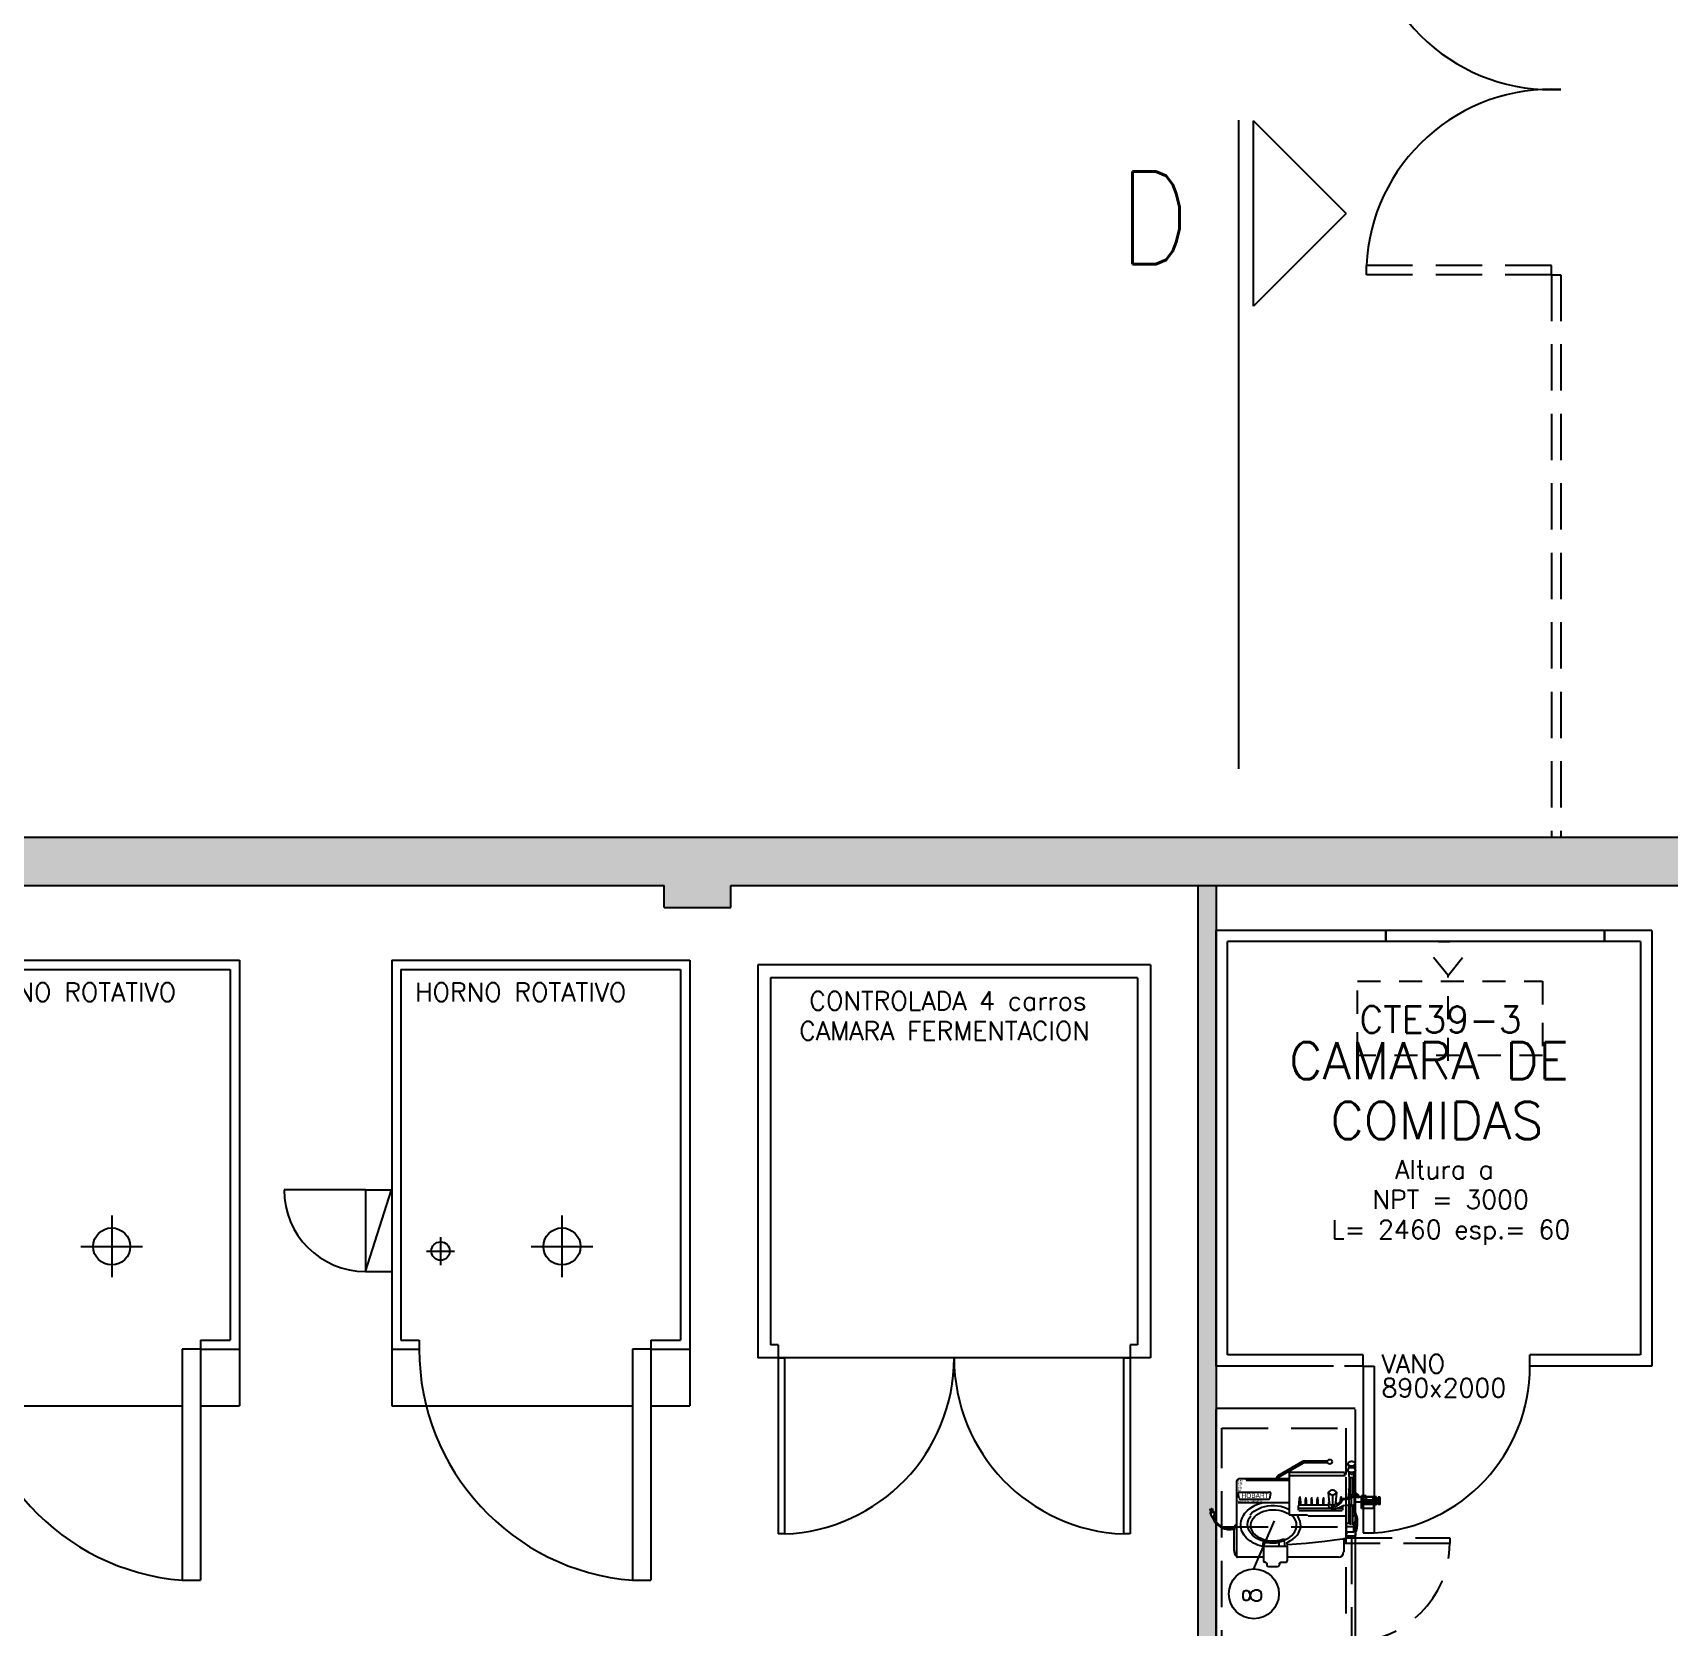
# Model space of a CAD drawing. Header units: metres. Extents: x 95 to 486, y 2972 to 3465.
# Drawn here: x 221.99 to 230.82, y 3228.17 to 3236.77 of the extents above; entities that cross this region are included whole.
import ezdxf
from ezdxf.enums import TextEntityAlignment as Align

# ---------------------------------------------------------------- set-up
doc = ezdxf.new("R2010")
doc.units = ezdxf.units.M
doc.linetypes.add('HIDDEN', pattern=[0.375, 0.25, -0.125])
doc.linetypes.add('HIDDEN2', pattern=[0.1875, 0.125, -0.0625])
for name, color, linetype in [('0_CAMARAS', 4, 'Continuous'), ('0_HOJA-CARATULA', 7, 'Continuous'), ('0_MUROS', 7, 'Continuous'), ('0_PUERTAS-VENTANAS', 3, 'Continuous'), ('C_COTAS', 5, 'Continuous'), ('E_EQUIPAMIENTO', 1, 'Continuous'), ('E_INOXIGAS', 1, 'Continuous'), ('E_PANADERIA', 1, 'Continuous'), ('T_ITEMS', 142, 'Continuous'), ('T_TEXTOS', 3, 'Continuous'), ('T_TEXTOS-EQUIPAMIENTO', 5, 'Continuous')]:
    doc.layers.add(name, color=color, linetype=linetype)
doc.styles.add('ROMANS', font='romans.shx', dxfattribs={"width": 0.8, "height": 0.15})

msp = doc.modelspace()

# ---------------------------------------------------------------- hatches: boundary and pattern name
at = {"layer": '0_MUROS'}
h = msp.add_hatch(color=256, dxfattribs=at)
h.paths.add_polyline_path([(216.9461, 3232.0536), (211.6461, 3232.0536), (211.6461, 3231.6336), (211.9261, 3231.6336), (211.9261, 3231.7536), (212.5261, 3231.7536), (214.304, 3231.7536), (216.6461, 3231.7536), (216.6461, 3230.2336), (216.9461, 3230.2336)])
h.paths.add_polyline_path([(216.9461, 3232.4336), (216.7461, 3232.4336), (215.2421, 3232.4336), (215.2421, 3232.0536), (216.9461, 3232.0536)])
h.paths.add_polyline_path([(236.7361, 3232.4336), (218.1461, 3232.4336), (218.1461, 3232.0536), (221.2961, 3232.0536), (221.2961, 3232.1736), (225.3961, 3232.1736), (225.3961, 3232.0536), (225.7561, 3232.0536), (225.7561, 3232.1736), (230.9161, 3232.1736), (230.9161, 3232.0536), (231.2361, 3232.0536), (231.2361, 3232.1736), (236.4461, 3232.1736), (236.4461, 3226.8336), (236.7661, 3226.8336), (236.7661, 3227.1936), (236.8161, 3227.1936), (236.8161, 3227.3736), (236.6861, 3227.3736), (236.6861, 3231.8536), (236.8361, 3231.8536), (236.8361, 3232.2536), (236.7361, 3232.2536)])
h.paths.add_polyline_path([(231.0961, 3227.0186), (230.9161, 3227.0186), (230.9161, 3222.3586), (231.0961, 3222.3586)])
h.paths.add_polyline_path([(236.4461, 3232.1736), (236.2761, 3232.1736), (236.2761, 3231.8336), (236.4461, 3231.8336)], flags=16)
h = msp.add_hatch(color=256, dxfattribs=at)
h.paths.add_polyline_path([(228.3761, 3232.1736), (228.2761, 3232.1736), (228.2761, 3232.029), (228.3761, 3232.029)])
h.paths.add_polyline_path([(228.3761, 3222.5336), (228.2761, 3222.5336), (228.2761, 3222.0386), (228.3761, 3222.0386)])
h.paths.add_polyline_path([(230.0761, 3223.0586), (228.3761, 3223.0586), (228.3761, 3222.9586), (230.0761, 3222.9586)])
h.paths.add_polyline_path([(228.3761, 3228.7289, -0.091797), (228.3575, 3228.759), (228.3558, 3228.7586), (228.354, 3228.7679, -0.195104), (228.3432, 3228.7874), (228.3494, 3228.7887), (228.3454, 3228.809), (228.3566, 3228.8109), (228.3606, 3228.791), (228.3655, 3228.792, -0.195651), (228.3633, 3228.7698), (228.3663, 3228.7544, 0.050935), (228.3761, 3228.7387), (228.3761, 3229.3447), (228.3761, 3232.029), (228.2761, 3232.029), (228.2761, 3222.5336), (228.3761, 3222.5336)])

# ---------------------------------------------------------------- linework, layer by layer
at = {"layer": '0_CAMARAS'}
for p, q in [((230.7261, 3231.93), (228.3761, 3231.93)), ((228.3761, 3229.58), (228.3761, 3231.93)), ((229.2911, 3231.93), (229.2911, 3231.87)), ((229.2911, 3231.87), (229.2911, 3231.93)), ((230.4711, 3231.93), (230.4711, 3231.87)), ((230.4711, 3231.87), (230.4711, 3231.93)), ((230.7261, 3231.93), (230.7261, 3229.58)), ((230.6661, 3231.87), (228.4361, 3231.87)), ((228.4361, 3229.64), (228.4361, 3231.87)), ((229.5761, 3231.87), (229.6361, 3231.87)), ((230.6661, 3231.87), (230.6661, 3229.64)), ((229.1686, 3229.64), (228.4361, 3229.64)), ((229.1686, 3229.58), (229.1686, 3229.64)), ((230.0686, 3229.578), (230.0686, 3229.64)), ((230.6661, 3229.64), (230.0686, 3229.64)), ((229.0086, 3229.58), (228.3761, 3229.58)), ((229.1686, 3229.58), (229.0686, 3229.58)), ((229.1686, 3229.58), (229.2286, 3229.58)), ((229.1686, 3229.58), (229.1686, 3228.68)), ((229.2286, 3229.58), (229.2286, 3228.68)), ((230.7261, 3229.58), (230.0686, 3229.58)), ((229.1686, 3228.68), (229.2286, 3228.68))]:
    msp.add_line(p, q, dxfattribs=at)
at = {"layer": '0_CAMARAS', "color": 5}
for centre, radius, start, end in [((230.1849, 3237.4672), 1, 182.79079, 272.93403), ((230.1849, 3235.4698), 1, 87.06597, 177.20921), ((229.1686, 3229.578), 0.9, 273.82241, 0.12746)]:
    msp.add_arc(centre, radius, start, end, dxfattribs=at)
at = {"layer": '0_HOJA-CARATULA'}
msp.add_circle((196.2281, 3222.4589), 101.1095, dxfattribs=at)
at = {"layer": '0_MUROS'}
for p, q in [((218.1461, 3232.4336), (236.7361, 3232.4336)), ((221.2961, 3232.1736), (225.3961, 3232.1736)), ((225.3961, 3232.0536), (225.3961, 3232.1736)), ((225.7561, 3232.1736), (230.9161, 3232.1736)), ((225.7561, 3232.0536), (225.7561, 3232.1736)), ((228.2761, 3232.1736), (228.2761, 3222.0386)), ((228.3761, 3232.1736), (228.3761, 3222.0386)), ((225.3961, 3232.0536), (225.7561, 3232.0536))]:
    msp.add_line(p, q, dxfattribs=at)
at = {"layer": '0_PUERTAS-VENTANAS', "linetype": 'HIDDEN2'}
for p, q in [((229.1861, 3235.4685), (229.1861, 3235.5185)), ((230.1861, 3235.4685), (230.1861, 3235.5185)), ((230.1861, 3235.4685), (230.2361, 3235.4685))]:
    msp.add_line(p, q, dxfattribs=at)
at = {"layer": '0_PUERTAS-VENTANAS', "linetype": 'HIDDEN'}
for p, q in [((230.1861, 3235.5185), (229.1861, 3235.5185)), ((230.1861, 3235.4685), (229.1861, 3235.4685)), ((230.1861, 3235.4685), (230.1861, 3232.4336)), ((230.2361, 3235.4685), (230.2361, 3232.4336))]:
    msp.add_line(p, q, dxfattribs=at)
at = {"layer": 'C_COTAS', "color": 5}
for p, q in [((228.4972, 3232.8027), (228.4972, 3236.3027)), ((229.0776, 3235.7995), (228.5776, 3236.2995)), ((228.5776, 3235.2995), (228.5776, 3236.2995)), ((229.0776, 3235.7995), (228.5776, 3235.2995))]:
    msp.add_line(p, q, dxfattribs=at)
at = {"layer": 'E_EQUIPAMIENTO', "color": 2, "linetype": 'HIDDEN2'}
for q in [(229.5231, 3231.817), (229.7318, 3231.817)]:
    msp.add_line((229.6275, 3231.6877), q, dxfattribs=at)
msp.add_lwpolyline([(229.1376, 3231.256), (229.1376, 3231.656), (230.1376, 3231.656), (230.1376, 3231.256)], close=True, dxfattribs=at)
msp.add_lwpolyline([(229.6275, 3231.2261), (229.6275, 3231.6877)], dxfattribs=at)
at = {"layer": 'E_INOXIGAS'}
for p, q in [((229.1261, 3229.3502), (228.3761, 3229.3502)), ((228.3761, 3226.3747), (228.3761, 3229.3447)), ((229.1261, 3229.3447), (229.1261, 3226.3747))]:
    msp.add_line(p, q, dxfattribs=at)
at = {"layer": 'E_INOXIGAS', "color": 2, "linetype": 'HIDDEN'}
for p, q in [((228.4061, 3229.2447), (229.0761, 3229.2447)), ((228.4061, 3226.4047), (228.4061, 3229.2447)), ((229.0761, 3229.2447), (229.0761, 3226.4047)), ((228.4061, 3228.7131), (229.0761, 3228.7131)), ((229.0761, 3228.6531), (229.1061, 3228.6531)), ((229.0761, 3228.6231), (229.0761, 3228.6531)), ((229.1061, 3228.6531), (229.1061, 3228.0931))]:
    msp.add_line(p, q, dxfattribs=at)
at = {"layer": 'E_INOXIGAS', "color": 2}
for p, q in [((228.8423, 3229.0651), (228.7077, 3228.9874)), ((228.8469, 3229.0567), (228.7124, 3228.9791)), ((229.0684, 3229.0059), (228.7701, 3229.0059)), ((228.7701, 3229.0059), (228.7701, 3228.7769)), ((228.8534, 3229.0681), (228.9768, 3229.0681)), ((228.8534, 3229.0586), (228.9768, 3229.0586)), ((229.0684, 3229.0059), (229.0684, 3228.9874)), ((229.0853, 3229.0151), (229.0924, 3229.0309)), ((229.0855, 3229.0132), (229.102, 3228.9968)), ((229.0875, 3229.0525), (229.0879, 3229.0553)), ((229.0879, 3229.0496), (229.0875, 3229.0525)), ((229.0875, 3229.0458), (229.0875, 3229.0525)), ((229.0875, 3229.0458), (229.0879, 3229.0429)), ((229.0879, 3229.0553), (229.0892, 3229.0579)), ((229.0892, 3229.047), (229.0879, 3229.0496)), ((229.0879, 3229.0429), (229.0892, 3229.0403)), ((229.0892, 3229.0579), (229.0912, 3229.0604)), ((229.0912, 3229.0445), (229.0892, 3229.047)), ((229.0892, 3229.0403), (229.0912, 3229.0378)), ((229.0912, 3229.0604), (229.0938, 3229.0624)), ((229.0938, 3229.0425), (229.0912, 3229.0445)), ((229.0912, 3229.0378), (229.0938, 3229.0358)), ((229.0938, 3229.0624), (229.0971, 3229.064)), ((229.0971, 3229.0407), (229.0938, 3229.0425)), ((229.0938, 3229.0358), (229.0971, 3229.0342)), ((229.0938, 3229.0319), (229.0938, 3229.0358)), ((229.0938, 3229.0319), (229.1194, 3229.0319)), ((229.0938, 3228.9852), (229.0938, 3229.0049)), ((229.0971, 3229.064), (229.1007, 3229.0653)), ((229.1007, 3229.0397), (229.0971, 3229.0407)), ((229.0971, 3229.0342), (229.1007, 3229.033)), ((229.1007, 3229.0653), (229.1046, 3229.0659)), ((229.1046, 3229.039), (229.1007, 3229.0397)), ((229.1007, 3229.033), (229.1046, 3229.0323)), ((229.1032, 3228.9958), (229.1022, 3228.9968)), ((229.1046, 3228.9952), (229.1032, 3228.9958)), ((229.1046, 3229.0659), (229.1087, 3229.0659)), ((229.1087, 3229.039), (229.1046, 3229.039)), ((229.1046, 3229.0323), (229.1087, 3229.0323)), ((229.1062, 3228.995), (229.1046, 3228.9952)), ((229.1079, 3228.995), (229.1062, 3228.995)), ((229.1093, 3228.9954), (229.1079, 3228.995)), ((229.1087, 3229.0659), (229.1125, 3229.0653)), ((229.1125, 3229.0397), (229.1087, 3229.039)), ((229.1087, 3229.0323), (229.1125, 3229.033)), ((229.1105, 3228.9962), (229.1093, 3228.9954)), ((229.1105, 3228.9962), (229.1278, 3229.0132)), ((229.1125, 3229.0653), (229.1162, 3229.064)), ((229.1162, 3229.0407), (229.1125, 3229.0397)), ((229.1125, 3229.033), (229.1162, 3229.0342)), ((229.1162, 3229.064), (229.1194, 3229.0624)), ((229.1194, 3229.0425), (229.1162, 3229.0407)), ((229.1162, 3229.0342), (229.1194, 3229.0358)), ((229.1192, 3229.0319), (229.1192, 3229.0358)), ((229.1192, 3228.9852), (229.1192, 3229.0049)), ((229.1194, 3229.0624), (229.1221, 3229.0604)), ((229.1221, 3229.0445), (229.1194, 3229.0425)), ((229.1194, 3229.0358), (229.1221, 3229.0378)), ((229.1209, 3229.0309), (229.128, 3229.0151)), ((229.1221, 3229.0604), (229.1241, 3229.0579)), ((229.1241, 3229.047), (229.1221, 3229.0445)), ((229.1221, 3229.0378), (229.1241, 3229.0403)), ((229.1241, 3229.0579), (229.1253, 3229.0553)), ((229.1253, 3229.0496), (229.1241, 3229.047)), ((229.1241, 3229.0403), (229.1253, 3229.0429)), ((229.1253, 3229.0553), (229.1257, 3229.0525)), ((229.1257, 3229.0525), (229.1253, 3229.0496)), ((229.1253, 3229.0429), (229.1257, 3229.0458)), ((229.1257, 3229.0458), (229.1257, 3229.0525)), ((228.4861, 3228.9578), (228.4861, 3228.5514)), ((228.7701, 3228.9706), (228.4987, 3228.9706)), ((228.5383, 3228.9706), (228.5383, 3228.9643)), ((228.5383, 3228.9643), (228.7701, 3228.9643)), ((228.7012, 3228.9706), (228.7012, 3228.9765)), ((228.7108, 3228.9706), (228.7108, 3228.9763)), ((229.0684, 3228.9878), (228.7701, 3228.9878)), ((228.9833, 3228.9005), (228.9865, 3228.9041)), ((228.9865, 3228.9041), (228.9904, 3228.9072)), ((228.9904, 3228.9072), (228.9949, 3228.91)), ((228.9949, 3228.91), (229, 3228.9123)), ((229, 3228.9123), (229.0022, 3228.9129)), ((229.0022, 3228.9129), (229.0046, 3228.9129)), ((229.0046, 3228.9129), (229.0069, 3228.9123)), ((229.0069, 3228.9123), (229.0119, 3228.91)), ((229.0119, 3228.91), (229.0164, 3228.9072)), ((229.0164, 3228.9072), (229.0203, 3228.9041)), ((229.0203, 3228.9041), (229.0235, 3228.9005)), ((229.0684, 3228.9878), (229.0684, 3228.9856)), ((229.0723, 3228.9852), (229.0717, 3228.9852)), ((229.0723, 3228.9834), (229.0717, 3228.9834)), ((229.0753, 3228.9811), (229.0753, 3228.8661)), ((229.0908, 3228.9198), (229.0908, 3228.9175)), ((229.0938, 3228.9198), (229.0908, 3228.9198)), ((229.0914, 3228.9143), (229.0908, 3228.9175)), ((229.0908, 3228.9175), (229.0908, 3228.8997)), ((229.0932, 3228.9114), (229.0914, 3228.9143)), ((229.0963, 3228.909), (229.0932, 3228.9114)), ((229.0944, 3228.9828), (229.0938, 3228.9852)), ((229.0938, 3228.9175), (229.0938, 3228.9198)), ((229.094, 3228.9159), (229.0938, 3228.9175)), ((229.094, 3228.9842), (229.094, 3228.9198)), ((229.0953, 3228.9135), (229.094, 3228.9159)), ((229.0959, 3228.9803), (229.0944, 3228.9828)), ((229.0973, 3228.9114), (229.0953, 3228.9135)), ((229.0983, 3228.9785), (229.0959, 3228.9803)), ((229.1003, 3228.9072), (229.0963, 3228.909)), ((229.1003, 3228.9098), (229.0973, 3228.9114)), ((229.1014, 3228.9771), (229.0983, 3228.9785)), ((229.1003, 3228.8901), (229.1003, 3228.9775)), ((229.1048, 3228.9765), (229.1014, 3228.9771)), ((229.1085, 3228.9765), (229.1048, 3228.9765)), ((229.1119, 3228.9771), (229.1085, 3228.9765)), ((229.115, 3228.9785), (229.1119, 3228.9771)), ((229.1129, 3228.8899), (229.1129, 3228.9775)), ((229.1129, 3228.909), (229.1174, 3228.9127)), ((229.1172, 3228.9803), (229.115, 3228.9785)), ((229.1188, 3228.9828), (229.1172, 3228.9803)), ((229.1174, 3228.9127), (229.1188, 3228.9151)), ((229.1192, 3228.9852), (229.1188, 3228.9828)), ((229.1188, 3228.9151), (229.1192, 3228.9175)), ((229.1192, 3228.9842), (229.1192, 3228.9198)), ((229.1192, 3228.9175), (229.1192, 3228.9198)), ((229.1225, 3228.9198), (229.1192, 3228.9198)), ((229.1225, 3228.8395), (229.1225, 3228.9198)), ((228.4994, 3228.8659), (228.4945, 3228.8939)), ((228.7701, 3228.8415), (228.4946, 3228.8415)), ((228.4995, 3228.8998), (228.6657, 3228.8998)), ((228.5044, 3228.8617), (228.6608, 3228.8617)), ((228.5568, 3228.8113), (228.571, 3228.8208)), ((228.571, 3228.8208), (228.5866, 3228.8291)), ((228.5866, 3228.8291), (228.6037, 3228.8361)), ((228.6037, 3228.8361), (228.6216, 3228.8415)), ((228.607, 3228.8119), (228.6222, 3228.8176)), ((228.6222, 3228.8176), (228.6383, 3228.8222)), ((228.6383, 3228.8222), (228.6551, 3228.8253)), ((228.6551, 3228.8253), (228.6724, 3228.8269)), ((228.6658, 3228.8659), (228.6707, 3228.8939)), ((228.6724, 3228.8269), (228.6897, 3228.8271)), ((228.6897, 3228.8271), (228.7069, 3228.8257)), ((228.7069, 3228.8257), (228.7238, 3228.823)), ((228.7238, 3228.823), (228.7403, 3228.8188)), ((228.7403, 3228.8188), (228.7557, 3228.8131)), ((228.8193, 3228.8017), (228.8193, 3228.8275)), ((228.9843, 3228.8298), (228.8226, 3228.8298)), ((228.8234, 3228.8456), (228.8264, 3228.8716)), ((228.8234, 3228.8298), (228.8234, 3228.8456)), ((228.8329, 3228.8456), (228.8297, 3228.8716)), ((228.8329, 3228.8298), (228.8329, 3228.8456)), ((228.8575, 3228.8547), (228.8591, 3228.8678)), ((228.8575, 3228.8298), (228.8575, 3228.8547)), ((228.8622, 3228.8547), (228.8606, 3228.8678)), ((228.8622, 3228.8298), (228.8622, 3228.8547)), ((228.8892, 3228.8547), (228.8908, 3228.8678)), ((228.8892, 3228.8298), (228.8892, 3228.8547)), ((228.8939, 3228.8547), (228.8925, 3228.8678)), ((228.8939, 3228.8298), (228.8939, 3228.8547)), ((228.9209, 3228.8547), (228.9225, 3228.8678)), ((228.9209, 3228.8298), (228.9209, 3228.8547)), ((228.9258, 3228.8547), (228.9242, 3228.8678)), ((228.9258, 3228.8298), (228.9258, 3228.8547)), ((228.9528, 3228.8547), (228.9542, 3228.8678)), ((228.9528, 3228.8298), (228.9528, 3228.8547)), ((228.9575, 3228.8547), (228.9559, 3228.8678)), ((228.9575, 3228.8298), (228.9575, 3228.8547)), ((228.9825, 3228.8988), (228.9833, 3228.9005)), ((228.9825, 3228.8972), (228.9825, 3228.8988)), ((228.9865, 3228.8421), (228.9825, 3228.8978)), ((228.9833, 3228.8956), (228.9825, 3228.8972)), ((228.9865, 3228.8921), (228.9833, 3228.8956)), ((228.9843, 3228.8421), (228.9845, 3228.8438)), ((228.9845, 3228.8403), (228.9843, 3228.8421)), ((228.9843, 3228.8233), (228.9843, 3228.8421)), ((228.9847, 3228.8204), (228.9843, 3228.8233)), ((228.9845, 3228.8438), (228.9847, 3228.845)), ((228.9851, 3228.8387), (228.9845, 3228.8403)), ((228.9847, 3228.845), (228.9853, 3228.8464)), ((228.9859, 3228.8178), (228.9847, 3228.8204)), ((228.9859, 3228.8369), (228.9851, 3228.8387)), ((228.9853, 3228.8464), (228.9861, 3228.8478)), ((228.9871, 3228.8352), (228.9859, 3228.8369)), ((228.988, 3228.8153), (228.9859, 3228.8178)), ((228.9904, 3228.8889), (228.9865, 3228.8921)), ((228.9888, 3228.8336), (228.9871, 3228.8352)), ((228.9906, 3228.8131), (228.988, 3228.8153)), ((228.9904, 3228.8324), (228.9888, 3228.8336)), ((228.9949, 3228.886), (228.9904, 3228.8889)), ((228.9924, 3228.8312), (228.9904, 3228.8324)), ((228.9947, 3228.8302), (228.9924, 3228.8312)), ((228.9971, 3228.8295), (228.9947, 3228.8302)), ((229, 3228.8838), (228.9949, 3228.886)), ((228.9961, 3228.8265), (229.002, 3228.8247)), ((228.9998, 3228.8289), (228.9971, 3228.8295)), ((229.0022, 3228.8287), (228.9998, 3228.8289)), ((229.0022, 3228.8832), (229, 3228.8838)), ((229.002, 3228.8247), (229.0083, 3228.8237)), ((229.0046, 3228.8832), (229.0022, 3228.8832)), ((229.0048, 3228.8287), (229.0022, 3228.8287)), ((229.0034, 3228.8803), (229.0034, 3228.833)), ((229.0069, 3228.8838), (229.0046, 3228.8832)), ((229.0075, 3228.8291), (229.0048, 3228.8287)), ((229.0119, 3228.886), (229.0069, 3228.8838)), ((229.0099, 3228.8295), (229.0075, 3228.8291)), ((229.0083, 3228.8237), (229.0148, 3228.8237)), ((229.0123, 3228.8304), (229.0099, 3228.8295)), ((229.0164, 3228.8889), (229.0119, 3228.886)), ((229.0146, 3228.8314), (229.0123, 3228.8304)), ((229.0166, 3228.8326), (229.0146, 3228.8314)), ((229.0148, 3228.8237), (229.0211, 3228.8245)), ((229.0203, 3228.8921), (229.0164, 3228.8889)), ((229.0182, 3228.8338), (229.0166, 3228.8326)), ((229.0199, 3228.8354), (229.0182, 3228.8338)), ((229.0211, 3228.8371), (229.0199, 3228.8354)), ((229.0243, 3228.8978), (229.0203, 3228.8421)), ((229.0235, 3228.8956), (229.0203, 3228.8921)), ((229.0207, 3228.8478), (229.0217, 3228.846)), ((229.0219, 3228.8387), (229.0211, 3228.8371)), ((229.0211, 3228.8245), (229.028, 3228.8265)), ((229.0217, 3228.846), (229.0223, 3228.8442)), ((229.0223, 3228.8405), (229.0219, 3228.8387)), ((229.0223, 3228.8442), (229.0225, 3228.8424)), ((229.0225, 3228.8424), (229.0223, 3228.8405)), ((229.0225, 3228.8385), (229.0225, 3228.8421)), ((229.0235, 3228.9005), (229.0243, 3228.8988)), ((229.0243, 3228.8972), (229.0235, 3228.8956)), ((229.0243, 3228.8988), (229.0243, 3228.8972)), ((229.0243, 3228.8371), (229.0288, 3228.8379)), ((229.028, 3228.8265), (229.0343, 3228.8293)), ((229.0288, 3228.8379), (229.0323, 3228.8387)), ((229.0323, 3228.8387), (229.0357, 3228.8401)), ((229.0325, 3228.8141), (229.0386, 3228.8155)), ((229.0343, 3228.8293), (229.0406, 3228.8338)), ((229.0357, 3228.8401), (229.0392, 3228.8428)), ((229.0386, 3228.8155), (229.0445, 3228.8176)), ((229.0392, 3228.8428), (229.042, 3228.846)), ((229.0406, 3228.8338), (229.0459, 3228.8393)), ((229.042, 3228.846), (229.0479, 3228.8543)), ((229.0445, 3228.8176), (229.0501, 3228.82)), ((229.0459, 3228.8393), (229.0508, 3228.846)), ((229.0465, 3228.8521), (229.0487, 3228.8716)), ((229.0479, 3228.8543), (229.0501, 3228.8576)), ((229.0501, 3228.8576), (229.0532, 3228.8617)), ((229.0501, 3228.82), (229.0552, 3228.8235)), ((229.0508, 3228.846), (229.0548, 3228.8533)), ((229.0532, 3228.8608), (229.052, 3228.8716)), ((229.0532, 3228.8617), (229.0591, 3228.8645)), ((229.0548, 3228.8533), (229.0562, 3228.8558)), ((229.0552, 3228.8235), (229.0575, 3228.8253)), ((229.0562, 3228.8558), (229.0581, 3228.858)), ((229.0575, 3228.8253), (229.0599, 3228.8269)), ((229.0581, 3228.858), (229.0601, 3228.8596)), ((229.0591, 3228.8645), (229.0627, 3228.8657)), ((229.0591, 3228.8017), (229.0591, 3228.8265)), ((229.0599, 3228.8269), (229.0625, 3228.8275)), ((229.0601, 3228.8596), (229.0627, 3228.8602)), ((229.0625, 3228.8275), (229.0654, 3228.8277)), ((229.0627, 3228.8657), (229.0682, 3228.8661)), ((229.0627, 3228.8602), (229.0654, 3228.8602)), ((229.0654, 3228.8602), (229.0739, 3228.861)), ((229.0654, 3228.8277), (229.0739, 3228.8285)), ((229.0682, 3228.8661), (229.0719, 3228.8659)), ((229.0719, 3228.8659), (229.0755, 3228.8661)), ((229.0739, 3228.861), (229.0825, 3228.8625)), ((229.0739, 3228.8285), (229.0825, 3228.83)), ((229.0753, 3228.8287), (229.0753, 3228.6617)), ((229.0755, 3228.8661), (229.0792, 3228.8669)), ((229.0792, 3228.8669), (229.0825, 3228.8682)), ((229.0825, 3228.8682), (229.0853, 3228.8698)), ((229.0825, 3228.8625), (229.0908, 3228.8641)), ((229.0825, 3228.83), (229.0908, 3228.8316)), ((229.0853, 3228.8698), (229.0875, 3228.8718)), ((229.0875, 3228.8718), (229.0894, 3228.8743)), ((229.0894, 3228.8743), (229.0904, 3228.8767)), ((229.0904, 3228.8767), (229.0908, 3228.8793)), ((229.0908, 3228.8901), (229.0914, 3228.8934)), ((229.0908, 3228.881), (229.0908, 3228.8901)), ((229.0914, 3228.8871), (229.0908, 3228.8901)), ((229.0914, 3228.8779), (229.0908, 3228.881)), ((229.0908, 3228.8641), (229.0908, 3228.8316)), ((229.1066, 3228.8641), (229.0908, 3228.8641)), ((229.1066, 3228.8316), (229.0908, 3228.8316)), ((229.0912, 3228.7304), (229.0912, 3228.8318)), ((229.0914, 3228.8934), (229.0934, 3228.8962)), ((229.0932, 3228.884), (229.0914, 3228.8871)), ((229.0932, 3228.8749), (229.0914, 3228.8779)), ((229.0961, 3228.8816), (229.0932, 3228.884)), ((229.0963, 3228.8724), (229.0932, 3228.8749)), ((229.0934, 3228.8962), (229.0965, 3228.8986)), ((229.094, 3228.8316), (229.094, 3228.7928)), ((229.0953, 3228.8316), (229.0983, 3228.83)), ((229.0999, 3228.8799), (229.0961, 3228.8816)), ((229.0999, 3228.8708), (229.0963, 3228.8724)), ((229.0965, 3228.8986), (229.1003, 3228.9003)), ((229.0971, 3228.8907), (229.0981, 3228.8932)), ((229.0975, 3228.8883), (229.0971, 3228.8907)), ((229.0989, 3228.886), (229.0975, 3228.8883)), ((229.0981, 3228.8932), (229.1003, 3228.895)), ((229.0983, 3228.83), (229.1016, 3228.8287)), ((229.1016, 3228.8844), (229.0989, 3228.886)), ((229.1042, 3228.8789), (229.0999, 3228.8799)), ((229.1044, 3228.8698), (229.0999, 3228.8708)), ((229.1003, 3228.7235), (229.1003, 3228.8291)), ((229.1048, 3228.8834), (229.1016, 3228.8844)), ((229.1016, 3228.8287), (229.1052, 3228.8283)), ((229.1089, 3228.8789), (229.1042, 3228.8789)), ((229.1089, 3228.8698), (229.1044, 3228.8698)), ((229.1085, 3228.8834), (229.1048, 3228.8834)), ((229.1052, 3228.8283), (229.1091, 3228.8283)), ((229.1066, 3228.8316), (229.1066, 3228.8688)), ((229.1117, 3228.8844), (229.1085, 3228.8834)), ((229.1131, 3228.8797), (229.1089, 3228.8789)), ((229.1131, 3228.8708), (229.1089, 3228.8698)), ((229.1091, 3228.8283), (229.1125, 3228.8289)), ((229.1141, 3228.886), (229.1117, 3228.8844)), ((229.1125, 3228.8289), (229.116, 3228.8304)), ((229.1129, 3228.895), (229.1152, 3228.8932)), ((229.1129, 3228.7235), (229.1129, 3228.8291)), ((229.117, 3228.8816), (229.1131, 3228.8797)), ((229.117, 3228.8724), (229.1131, 3228.8708)), ((229.1158, 3228.8883), (229.1141, 3228.886)), ((229.1152, 3228.8932), (229.1162, 3228.8907)), ((229.1162, 3228.8907), (229.1158, 3228.8883)), ((229.116, 3228.8304), (229.1186, 3228.8322)), ((229.12, 3228.884), (229.117, 3228.8816)), ((229.12, 3228.8749), (229.117, 3228.8724)), ((229.1186, 3228.8322), (229.1207, 3228.8342)), ((229.1192, 3228.8326), (229.1192, 3228.7926)), ((229.1219, 3228.8869), (229.12, 3228.884)), ((229.1219, 3228.8779), (229.12, 3228.8749)), ((229.1207, 3228.8342), (229.1221, 3228.8369)), ((229.1225, 3228.8901), (229.1219, 3228.8869)), ((229.1225, 3228.881), (229.1219, 3228.8779)), ((229.1221, 3228.8369), (229.1225, 3228.8395)), ((229.1605, 3228.8448), (229.1225, 3228.8448)), ((229.1229, 3228.8816), (229.1229, 3228.881)), ((229.1229, 3228.881), (229.1235, 3228.8806)), ((229.1229, 3228.8665), (229.1235, 3228.8675)), ((229.1229, 3228.8659), (229.1229, 3228.8665)), ((229.1402, 3228.8873), (229.1233, 3228.8997)), ((229.1235, 3228.8806), (229.1241, 3228.8806)), ((229.1235, 3228.8675), (229.1241, 3228.8684)), ((229.1241, 3228.8806), (229.1249, 3228.8808)), ((229.1241, 3228.8684), (229.1249, 3228.8692)), ((229.1249, 3228.8808), (229.1259, 3228.8812)), ((229.1249, 3228.8692), (229.1259, 3228.87)), ((229.1259, 3228.8812), (229.1353, 3228.8866)), ((229.1259, 3228.87), (229.1347, 3228.8751)), ((229.132, 3228.8795), (229.1324, 3228.8806)), ((229.132, 3228.8785), (229.132, 3228.8795)), ((229.1324, 3228.8779), (229.132, 3228.8785)), ((229.1324, 3228.8806), (229.1328, 3228.8818)), ((229.1389, 3228.8696), (229.1324, 3228.8781)), ((229.1328, 3228.8818), (229.1339, 3228.8828)), ((229.1339, 3228.8828), (229.1349, 3228.8836)), ((229.1349, 3228.8836), (229.1359, 3228.8842)), ((229.1353, 3228.8866), (229.1367, 3228.8873)), ((229.1359, 3228.8842), (229.1369, 3228.8844)), ((229.1367, 3228.8873), (229.1379, 3228.8877)), ((229.1369, 3228.8844), (229.1377, 3228.8844)), ((229.1471, 3228.8793), (229.1377, 3228.8844)), ((229.1379, 3228.8877), (229.1391, 3228.8877)), ((229.1385, 3228.8704), (229.1387, 3228.8724)), ((229.1395, 3228.8692), (229.1385, 3228.8704)), ((229.1387, 3228.8724), (229.1395, 3228.8749)), ((229.1391, 3228.8877), (229.1402, 3228.8873)), ((229.1395, 3228.8749), (229.1414, 3228.8771)), ((229.1412, 3228.8688), (229.1395, 3228.8692)), ((229.1402, 3228.8873), (229.1408, 3228.8864)), ((229.1408, 3228.8864), (229.1412, 3228.8854)), ((229.1412, 3228.884), (229.141, 3228.8826)), ((229.1412, 3228.8854), (229.1412, 3228.884)), ((229.1432, 3228.8696), (229.1412, 3228.8688)), ((229.1414, 3228.8771), (229.1434, 3228.8787)), ((229.1454, 3228.8712), (229.1432, 3228.8696)), ((229.1434, 3228.8787), (229.1456, 3228.8795)), ((229.1471, 3228.8734), (229.1454, 3228.8712)), ((229.1456, 3228.8795), (229.1473, 3228.8791)), ((229.1605, 3228.8718), (229.1459, 3228.8718)), ((229.1481, 3228.8759), (229.1471, 3228.8734)), ((229.1473, 3228.8791), (229.1481, 3228.8779)), ((229.1605, 3228.8749), (229.1479, 3228.8749)), ((229.1481, 3228.8779), (229.1481, 3228.8759)), ((229.1859, 3228.8797), (229.1605, 3228.8797)), ((229.1605, 3228.8109), (229.1605, 3228.8797)), ((229.1859, 3228.8686), (229.1605, 3228.8686)), ((229.1654, 3228.8617), (229.1605, 3228.8617)), ((229.2271, 3228.8326), (229.1605, 3228.8326)), ((229.1637, 3228.8358), (229.1637, 3228.8606)), ((229.1859, 3228.8556), (229.1637, 3228.8556)), ((229.1859, 3228.8456), (229.1637, 3228.8456)), ((229.2271, 3228.8348), (229.1654, 3228.8348)), ((229.1859, 3228.8797), (229.1859, 3228.8381)), ((229.2411, 3228.8749), (229.1859, 3228.8749)), ((229.2411, 3228.8718), (229.1859, 3228.8718)), ((229.2221, 3228.8568), (229.1859, 3228.8568)), ((229.2221, 3228.8489), (229.1859, 3228.8489)), ((229.2221, 3228.8448), (229.1859, 3228.8448)), ((229.2221, 3228.8348), (229.2221, 3228.8718)), ((229.2411, 3228.8582), (229.2221, 3228.8582)), ((229.2271, 3228.8109), (229.2271, 3228.8348)), ((229.2411, 3228.8314), (229.2271, 3228.8314)), ((229.2411, 3228.8314), (229.2411, 3228.8749)), ((229.2411, 3228.8314), (229.2411, 3228.8749)), ((229.2507, 3228.8655), (229.2411, 3228.8655)), ((229.2507, 3228.8401), (229.2411, 3228.8401)), ((229.2507, 3228.8336), (229.2507, 3228.8718)), ((229.2594, 3228.8718), (229.2507, 3228.8718)), ((229.2594, 3228.8336), (229.2507, 3228.8336)), ((229.2594, 3228.8336), (229.2594, 3228.8718)), ((229.26, 3228.871), (229.2594, 3228.8718)), ((229.2594, 3228.8336), (229.26, 3228.8344)), ((229.26, 3228.8344), (229.26, 3228.871)), ((228.343, 3228.7901), (228.3648, 3228.7944)), ((228.3436, 3228.7875), (228.3652, 3228.792)), ((228.344, 3228.8084), (228.3454, 3228.8086)), ((228.3477, 3228.7909), (228.344, 3228.8084)), ((228.3489, 3228.7911), (228.3454, 3228.8086)), ((228.3526, 3228.792), (228.3493, 3228.8082)), ((228.3552, 3228.7926), (228.3517, 3228.8086)), ((228.354, 3228.768), (228.3633, 3228.7698)), ((228.3558, 3228.7586), (228.354, 3228.768)), ((228.3554, 3228.8107), (228.3566, 3228.8109)), ((228.3589, 3228.7932), (228.3554, 3228.8107)), ((228.3558, 3228.7586), (228.3652, 3228.7605)), ((228.3601, 3228.7936), (228.3566, 3228.8109)), ((228.3652, 3228.7605), (228.3633, 3228.7698)), ((228.5082, 3228.7239), (228.5084, 3228.731)), ((228.5084, 3228.731), (228.5106, 3228.7454)), ((228.5106, 3228.7454), (228.5153, 3228.7594)), ((228.5153, 3228.7594), (228.5222, 3228.7731)), ((228.5222, 3228.7731), (228.5243, 3228.7775)), ((228.5243, 3228.7775), (228.5299, 3228.7857)), ((228.5299, 3228.7857), (228.533, 3228.7893)), ((228.533, 3228.7893), (228.544, 3228.8009)), ((228.544, 3228.8009), (228.5568, 3228.8113)), ((228.5454, 3228.7251), (228.5466, 3228.7373)), ((228.5466, 3228.7373), (228.5501, 3228.7493)), ((228.5501, 3228.7493), (228.5553, 3228.7609)), ((228.5553, 3228.7609), (228.5629, 3228.772)), ((228.559, 3228.7767), (228.5686, 3228.7871)), ((228.5629, 3228.7237), (228.5647, 3228.7353)), ((228.5647, 3228.7353), (228.569, 3228.7466)), ((228.5686, 3228.7871), (228.5799, 3228.7964)), ((228.569, 3228.7466), (228.5751, 3228.7574)), ((228.5751, 3228.7574), (228.5834, 3228.7674)), ((228.5799, 3228.7964), (228.5927, 3228.8046)), ((228.5834, 3228.7674), (228.5936, 3228.7767)), ((228.5927, 3228.8046), (228.607, 3228.8119)), ((228.5936, 3228.7767), (228.6053, 3228.7848)), ((228.6053, 3228.7848), (228.6188, 3228.7918)), ((228.6188, 3228.7918), (228.6332, 3228.7972)), ((228.6332, 3228.7972), (228.6488, 3228.8013)), ((228.6488, 3228.8013), (228.6649, 3228.8039)), ((228.6649, 3228.8039), (228.6813, 3228.8048)), ((228.6813, 3228.8048), (228.6978, 3228.8041)), ((228.6978, 3228.8041), (228.7141, 3228.8019)), ((228.7141, 3228.8019), (228.7297, 3228.7981)), ((228.7297, 3228.7981), (228.7443, 3228.7928)), ((228.7443, 3228.7928), (228.7579, 3228.7861)), ((228.7557, 3228.8131), (228.7701, 3228.8062)), ((228.7579, 3228.7861), (228.7701, 3228.7781)), ((228.7701, 3228.7769), (228.8685, 3228.7769)), ((228.7909, 3228.7672), (228.7811, 3228.7769)), ((228.7988, 3228.7566), (228.7909, 3228.7672)), ((228.8047, 3228.7452), (228.7988, 3228.7566)), ((228.8083, 3228.7336), (228.8047, 3228.7452)), ((228.8098, 3228.7217), (228.8083, 3228.7336)), ((228.8173, 3228.7657), (228.8085, 3228.7769)), ((228.8242, 3228.7538), (228.8173, 3228.7657)), ((228.9932, 3228.8119), (228.8226, 3228.8119)), ((229.0558, 3228.7995), (228.8226, 3228.7995)), ((228.8289, 3228.7414), (228.8242, 3228.7538)), ((228.8315, 3228.7288), (228.8289, 3228.7414)), ((228.8319, 3228.716), (228.8315, 3228.7288)), ((228.8717, 3228.7747), (228.8717, 3228.7725)), ((228.8717, 3228.7725), (229.0723, 3228.7725)), ((228.9939, 3228.8115), (228.9906, 3228.8131)), ((228.9975, 3228.8102), (228.9939, 3228.8115)), ((228.9971, 3228.8143), (228.9991, 3228.8137)), ((229.0016, 3228.8098), (228.9975, 3228.8102)), ((228.9991, 3228.8137), (229.0046, 3228.8123)), ((229.0054, 3228.8098), (229.0016, 3228.8098)), ((229.0046, 3228.8123), (229.0099, 3228.8117)), ((229.0093, 3228.8104), (229.0054, 3228.8098)), ((229.013, 3228.8115), (229.0093, 3228.8104)), ((229.0099, 3228.8117), (229.0156, 3228.8117)), ((229.0156, 3228.8117), (229.0213, 3228.8121)), ((229.0558, 3228.8119), (229.0193, 3228.8119)), ((229.0213, 3228.8121), (229.0268, 3228.8129)), ((229.0268, 3228.8129), (229.0325, 3228.8141)), ((229.078, 3228.7312), (229.078, 3228.6617)), ((229.0912, 3228.7304), (229.0812, 3228.7304)), ((229.0938, 3228.7725), (229.0912, 3228.7745)), ((229.0938, 3228.732), (229.0912, 3228.734)), ((229.094, 3228.732), (229.0912, 3228.732)), ((229.0969, 3228.7708), (229.0938, 3228.7725)), ((229.0969, 3228.7306), (229.0938, 3228.732)), ((229.0944, 3228.7903), (229.094, 3228.7926)), ((229.0957, 3228.7881), (229.0944, 3228.7903)), ((229.0977, 3228.7863), (229.0957, 3228.7881)), ((229.1003, 3228.7698), (229.0969, 3228.7708)), ((229.1003, 3228.7294), (229.0969, 3228.7306)), ((229.1003, 3228.7848), (229.0977, 3228.7863)), ((229.1129, 3228.7848), (229.1156, 3228.7863)), ((229.1129, 3228.7698), (229.117, 3228.7712)), ((229.1129, 3228.7294), (229.1172, 3228.7308)), ((229.1156, 3228.7863), (229.1176, 3228.7881)), ((229.117, 3228.7712), (229.1202, 3228.7731)), ((229.1172, 3228.7308), (229.1207, 3228.733)), ((229.1176, 3228.7881), (229.1188, 3228.7903)), ((229.1188, 3228.7903), (229.1192, 3228.7926)), ((229.1251, 3228.7926), (229.1192, 3228.7993)), ((229.1221, 3228.7903), (229.1192, 3228.7926)), ((229.1202, 3228.7731), (229.1229, 3228.7755)), ((229.1207, 3228.733), (229.1235, 3228.7357)), ((229.1243, 3228.7875), (229.1221, 3228.7903)), ((229.1229, 3228.7755), (229.1247, 3228.7783)), ((229.1235, 3228.7357), (229.1251, 3228.7387)), ((229.1255, 3228.7846), (229.1243, 3228.7875)), ((229.1247, 3228.7783), (229.1255, 3228.7814)), ((229.1296, 3228.7844), (229.1251, 3228.7926)), ((229.1251, 3228.7387), (229.1257, 3228.7422)), ((229.1255, 3228.7814), (229.1255, 3228.7846)), ((229.1257, 3228.7824), (229.1257, 3228.7422)), ((229.1288, 3228.6664), (229.1288, 3228.7479)), ((229.1349, 3228.7708), (229.1296, 3228.7844)), ((229.1379, 3228.757), (229.1349, 3228.7708)), ((229.1391, 3228.743), (229.1379, 3228.757)), ((229.1391, 3228.7239), (229.1391, 3228.743)), ((229.2271, 3228.8109), (229.1605, 3228.8109)), ((228.4726, 3228.5825), (228.4726, 3228.6981)), ((228.5086, 3228.7166), (228.5082, 3228.7239)), ((228.5086, 3228.7141), (228.5086, 3228.7166)), ((228.5102, 3228.7048), (228.5086, 3228.7141)), ((228.5127, 3228.6952), (228.5102, 3228.7048)), ((228.5163, 3228.6861), (228.5127, 3228.6952)), ((228.5208, 3228.6769), (228.5163, 3228.6861)), ((228.5263, 3228.6682), (228.5208, 3228.6769)), ((228.5328, 3228.6599), (228.5263, 3228.6682)), ((228.5401, 3228.652), (228.5328, 3228.6599)), ((228.5484, 3228.6442), (228.5401, 3228.652)), ((228.5464, 3228.7129), (228.5454, 3228.7251)), ((228.5495, 3228.7009), (228.5464, 3228.7129)), ((228.5576, 3228.6371), (228.5484, 3228.6442)), ((228.5547, 3228.6893), (228.5495, 3228.7009)), ((228.5621, 3228.6782), (228.5547, 3228.6893)), ((228.5712, 3228.6678), (228.5621, 3228.6782)), ((228.5633, 3228.7119), (228.5629, 3228.7237)), ((228.5661, 3228.7005), (228.5633, 3228.7119)), ((228.571, 3228.6893), (228.5661, 3228.7005)), ((228.5779, 3228.6788), (228.571, 3228.6893)), ((228.5822, 3228.6583), (228.5712, 3228.6678)), ((228.5871, 3228.6688), (228.5779, 3228.6788)), ((228.5946, 3228.6499), (228.5822, 3228.6583)), ((228.5978, 3228.6601), (228.5871, 3228.6688)), ((228.6086, 3228.6426), (228.5946, 3228.6499)), ((228.6102, 3228.6524), (228.5978, 3228.6601)), ((228.6236, 3228.6367), (228.6086, 3228.6426)), ((228.624, 3228.6461), (228.6102, 3228.6524)), ((228.6391, 3228.641), (228.624, 3228.6461)), ((228.6547, 3228.6375), (228.6391, 3228.641)), ((228.7199, 3228.6394), (228.7039, 3228.6365)), ((228.7354, 3228.6436), (228.7199, 3228.6394)), ((228.7372, 3228.6442), (228.7354, 3228.6436)), ((228.7392, 3228.6444), (228.7372, 3228.6442)), ((228.7411, 3228.6442), (228.7392, 3228.6444)), ((228.7405, 3228.64), (228.7464, 3228.6422)), ((228.7431, 3228.6438), (228.7411, 3228.6442)), ((228.7447, 3228.6432), (228.7431, 3228.6438)), ((228.7464, 3228.6422), (228.7447, 3228.6432)), ((228.7464, 3228.6422), (228.7604, 3228.6489)), ((228.7604, 3228.6489), (228.773, 3228.6568)), ((228.773, 3228.6568), (228.7842, 3228.6658)), ((228.7766, 3228.6379), (228.79, 3228.6467)), ((228.7842, 3228.6658), (228.7935, 3228.6757)), ((228.79, 3228.6467), (228.8018, 3228.6564)), ((228.7935, 3228.6757), (228.8008, 3228.6867)), ((228.8008, 3228.6867), (228.8059, 3228.6981)), ((228.8018, 3228.6564), (228.812, 3228.667)), ((228.8059, 3228.6981), (228.8089, 3228.7097)), ((228.8089, 3228.7097), (228.8098, 3228.7217)), ((228.812, 3228.667), (228.8201, 3228.6786)), ((228.8201, 3228.6786), (228.8262, 3228.6906)), ((228.8262, 3228.6906), (228.8301, 3228.7032)), ((228.8301, 3228.7032), (228.8319, 3228.716)), ((229.0134, 3228.6402), (228.9626, 3228.6335)), ((229.0579, 3228.6467), (229.0134, 3228.6402)), ((229.0709, 3228.6487), (229.0579, 3228.6467)), ((229.0638, 3228.6475), (229.0638, 3228.5768)), ((229.082, 3228.6509), (229.0709, 3228.6487)), ((229.1225, 3228.6617), (229.0753, 3228.6617)), ((229.1178, 3228.7123), (229.078, 3228.7123)), ((229.1178, 3228.6843), (229.078, 3228.6843)), ((229.0796, 3228.6747), (229.078, 3228.6747)), ((229.0963, 3228.6552), (229.082, 3228.6509)), ((229.0829, 3228.6769), (229.0829, 3228.6843)), ((229.1064, 3228.6599), (229.0963, 3228.6552)), ((229.1178, 3228.6843), (229.1178, 3228.7229)), ((229.1225, 3228.6617), (229.1241, 3228.6619)), ((229.1241, 3228.6619), (229.1257, 3228.6623)), ((229.1257, 3228.6623), (229.127, 3228.6631)), ((229.127, 3228.6631), (229.128, 3228.6639)), ((229.128, 3228.6639), (229.1286, 3228.6652)), ((229.1284, 3228.6839), (229.1312, 3228.6869)), ((229.1286, 3228.6652), (229.1288, 3228.6664)), ((229.1312, 3228.6869), (229.1337, 3228.6928)), ((229.1337, 3228.6928), (229.1369, 3228.705)), ((229.1369, 3228.705), (229.1391, 3228.7239)), ((228.5673, 3228.6306), (228.5576, 3228.6371)), ((228.5777, 3228.6245), (228.5673, 3228.6306)), ((228.5889, 3228.619), (228.5777, 3228.6245)), ((228.6007, 3228.6142), (228.5889, 3228.619)), ((228.6129, 3228.6101), (228.6007, 3228.6142)), ((228.6255, 3228.6064), (228.6129, 3228.6101)), ((228.6397, 3228.6322), (228.6236, 3228.6367)), ((228.6261, 3228.6064), (228.6255, 3228.6064)), ((228.6267, 3228.6064), (228.6261, 3228.6064)), ((228.6273, 3228.6066), (228.6267, 3228.6064)), ((228.6279, 3228.6068), (228.6273, 3228.6066)), ((228.6283, 3228.6072), (228.6279, 3228.6068)), ((228.6285, 3228.6077), (228.6283, 3228.6072)), ((228.6285, 3228.6081), (228.6285, 3228.6237)), ((228.6285, 3228.6081), (228.6285, 3228.6077)), ((228.6478, 3228.6268), (228.6313, 3228.6302)), ((228.6313, 3228.6085), (228.6313, 3228.6302)), ((228.6318, 3228.6085), (228.7588, 3228.6085)), ((228.6318, 3228.6085), (228.6318, 3228.5286)), ((228.6565, 3228.6292), (228.6397, 3228.6322)), ((228.6647, 3228.6245), (228.6478, 3228.6268)), ((228.671, 3228.6355), (228.6547, 3228.6375)), ((228.6736, 3228.6276), (228.6565, 3228.6292)), ((228.6819, 3228.6237), (228.6647, 3228.6245)), ((228.6876, 3228.6353), (228.671, 3228.6355)), ((228.6909, 3228.6274), (228.6736, 3228.6276)), ((228.699, 3228.6245), (228.6819, 3228.6237)), ((228.7039, 3228.6365), (228.6876, 3228.6353)), ((228.708, 3228.629), (228.6909, 3228.6274)), ((228.7161, 3228.6263), (228.699, 3228.6245)), ((228.7248, 3228.6318), (228.708, 3228.629)), ((228.7161, 3228.6085), (228.7161, 3228.6263)), ((228.7409, 3228.6363), (228.7248, 3228.6318)), ((228.7409, 3228.6363), (228.7399, 3228.6373)), ((228.7409, 3228.6363), (228.7435, 3228.6322)), ((228.7445, 3228.6304), (228.7435, 3228.6322)), ((228.7453, 3228.6286), (228.7445, 3228.6304)), ((228.7458, 3228.6268), (228.7453, 3228.6286)), ((228.746, 3228.6247), (228.7458, 3228.6268)), ((228.746, 3228.6085), (228.746, 3228.6247)), ((228.7588, 3228.6085), (228.7588, 3228.5286)), ((228.7592, 3228.629), (228.762, 3228.6304)), ((228.7592, 3228.6178), (228.7592, 3228.6294)), ((228.762, 3228.6304), (228.7766, 3228.6379)), ((228.81, 3228.6182), (228.7626, 3228.6146)), ((228.8608, 3228.6223), (228.81, 3228.6182)), ((228.9116, 3228.6276), (228.8608, 3228.6223)), ((228.9626, 3228.6335), (228.9116, 3228.6276)), ((228.6318, 3228.5483), (228.4891, 3228.5483)), ((228.6399, 3228.5219), (228.6372, 3228.5223)), ((228.6376, 3228.5223), (228.6381, 3228.5223)), ((228.6421, 3228.5211), (228.6399, 3228.5219)), ((228.6442, 3228.5201), (228.6421, 3228.5211)), ((228.646, 3228.5187), (228.6442, 3228.5201)), ((228.6472, 3228.517), (228.646, 3228.5187)), ((228.648, 3228.5154), (228.6472, 3228.517)), ((228.6482, 3228.5134), (228.648, 3228.5154)), ((228.6482, 3228.5182), (228.6482, 3228.5077)), ((228.6578, 3228.4981), (228.7073, 3228.4981)), ((228.7167, 3228.5182), (228.7167, 3228.5077)), ((228.7167, 3228.5134), (228.7171, 3228.5154)), ((228.7171, 3228.5154), (228.7181, 3228.5172)), ((228.7181, 3228.5172), (228.7195, 3228.5189)), ((228.7195, 3228.5189), (228.7216, 3228.5203)), ((228.7216, 3228.5203), (228.724, 3228.5215)), ((228.724, 3228.5215), (228.7266, 3228.5221)), ((228.7266, 3228.5221), (228.7295, 3228.5223)), ((228.7295, 3228.5223), (228.7525, 3228.5223)), ((229.0353, 3228.5483), (228.7588, 3228.5483))]:
    msp.add_line(p, q, dxfattribs=at)
at = {"layer": 'E_INOXIGAS', "color": 5, "linetype": 'HIDDEN'}
for p, q in [((229.0761, 3228.6531), (229.6361, 3228.6531)), ((229.6361, 3228.6531), (229.6361, 3228.6231)), ((229.6361, 3228.6231), (229.0761, 3228.6231))]:
    msp.add_line(p, q, dxfattribs=at)
at = {"layer": 'E_INOXIGAS', "color": 2}
msp.add_circle((228.9886, 3229.0632), 0.0126, dxfattribs=at)
for centre, radius, start, end in [((228.8534, 3229.0458), 0.0224, 90, 120.07431), ((228.8534, 3229.0458), 0.0128, 90, 120.66269), ((229.0867, 3229.0145), 0.00155, 156.82233, 225.02155), ((229.1066, 3229.0453), 0.0382, 236.06165, 303.94873), ((229.0938, 3229.0303), 0.00163, 90, 156.82233), ((229.1194, 3229.0303), 0.00155, 23.18428, 90), ((229.1265, 3229.0145), 0.00172, 314.98511, 23.18428), ((228.4987, 3228.9578), 0.0128, 90, 180), ((228.7141, 3228.9763), 0.0128, 119.41385, 180), ((228.7141, 3228.9763), 0.00328, 119.73363, 180), ((228.4995, 3228.8948), 0.00508, 90, 190), ((228.5044, 3228.8668), 0.00508, 190, 270), ((228.6608, 3228.8668), 0.00508, 270, 350), ((228.6657, 3228.8948), 0.00508, 350, 90), ((228.828, 3228.8714), 0.00164, 7.13227, 172.88785), ((228.8597, 3228.8678), 0.000812, 0, 180), ((228.8916, 3228.8678), 0.000815, 0, 180), ((228.9233, 3228.8678), 0.000812, 0, 180), ((228.955, 3228.8678), 0.000812, 0, 180), ((228.9967, 3228.8279), 0.00162, 180, 246.87041), ((229.0241, 3228.8385), 0.00162, 180, 278.06494), ((229.0503, 3228.8714), 0.00164, 7.13227, 172.8744), ((228.3727, 3228.7909), 0.0297, 181.5694, 230.85409), ((228.3505, 3228.8084), 0.00124, 9.46302, 189.47188), ((228.4481, 3228.7942), 0.0972, 201.20242, 284.64722), ((228.3371, 3228.7836), 0.0296, 332.20898, 21.29266), ((228.4481, 3228.7942), 0.0909, 201.92224, 286.2102), ((228.9967, 3228.8129), 0.00148, 73.95291, 180), ((228.5234, 3228.6981), 0.0508, 155.18225, 180), ((228.4861, 3228.7154), 0.00955, 90, 155.06886), ((228.7411, 3228.6385), 0.00155, 113.1362, 225.01242), ((228.5234, 3228.5825), 0.0508, 180, 204.82439), ((228.4861, 3228.565), 0.00956, 203.83234, 270), ((228.4891, 3228.5514), 0.00305, 180, 270), ((228.7624, 3228.6178), 0.00325, 180, 273.60156), ((229.0353, 3228.5768), 0.0284, 270, 0), ((228.6381, 3228.5286), 0.0063, 180, 270), ((228.6578, 3228.5077), 0.00955, 180, 270), ((228.7073, 3228.5077), 0.00955, 270, 0), ((228.7525, 3228.5286), 0.0063, 270, 0)]:
    msp.add_arc(centre, radius, start, end, dxfattribs=at)
at = {"layer": 'E_INOXIGAS', "color": 5, "linetype": 'HIDDEN'}
msp.add_arc((229.1061, 3228.6231), 0.53, 270, 0, dxfattribs=at)
at = {"layer": 'E_PANADERIA'}
for p, q in [((221.4971, 3231.7702), (223.1045, 3231.7702)), ((223.1045, 3231.7702), (223.1045, 3229.3656)), ((223.9269, 3231.7702), (225.5344, 3231.7702)), ((223.9269, 3231.7702), (223.9269, 3229.3656)), ((225.5344, 3231.7702), (225.5344, 3229.3656)), ((228.021, 3231.7443), (225.901, 3231.7443)), ((225.901, 3231.7443), (225.901, 3229.6243)), ((228.021, 3231.7443), (228.021, 3229.6243)), ((228.021, 3231.7443), (228.021, 3229.6243)), ((221.5445, 3231.7202), (223.0545, 3231.7202)), ((223.0545, 3231.7202), (223.0545, 3229.7202)), ((223.9744, 3231.7202), (223.9744, 3229.7202)), ((223.9744, 3231.7202), (225.4844, 3231.7202)), ((225.4844, 3231.7202), (225.4844, 3229.7202)), ((227.951, 3231.6743), (225.971, 3231.6743)), ((225.971, 3231.6743), (225.971, 3229.6943)), ((227.951, 3231.6743), (227.951, 3229.6943)), ((223.7844, 3230.5302), (223.3444, 3230.5302)), ((223.7844, 3230.5302), (223.7844, 3230.0902)), ((223.7844, 3230.0902), (223.9244, 3230.5302)), ((223.7844, 3230.5302), (223.9244, 3230.5302)), ((222.4145, 3230.3916), (222.4145, 3230.0587)), ((224.8444, 3230.3916), (224.8444, 3230.0587)), ((224.1894, 3230.2757), (224.1894, 3230.1246)), ((222.2481, 3230.2252), (222.581, 3230.2252)), ((224.1138, 3230.2002), (224.2649, 3230.2002)), ((224.6779, 3230.2252), (225.0108, 3230.2252)), ((223.7844, 3230.0902), (223.9244, 3230.0902)), ((222.8945, 3229.7202), (222.8945, 3229.6702)), ((222.8945, 3229.7202), (223.0545, 3229.7202)), ((223.9744, 3229.7202), (224.0744, 3229.7202)), ((224.0744, 3229.7202), (224.0744, 3229.6702)), ((225.3244, 3229.7202), (225.4844, 3229.7202)), ((225.3244, 3229.7202), (225.3244, 3229.6702)), ((222.8945, 3229.6702), (222.7945, 3229.6702)), ((222.7945, 3229.6702), (222.7945, 3228.4242)), ((222.8945, 3229.6702), (223.1045, 3229.6702)), ((222.8945, 3229.6702), (222.8945, 3228.4243)), ((223.9269, 3229.6702), (224.0744, 3229.6702)), ((225.2244, 3229.6702), (225.2244, 3228.4242)), ((225.3244, 3229.6702), (225.2244, 3229.6702)), ((225.3244, 3229.6702), (225.3244, 3228.4243)), ((225.3244, 3229.6702), (225.5344, 3229.6702)), ((226.011, 3229.6243), (225.901, 3229.6243)), ((226.011, 3229.6943), (225.971, 3229.6943)), ((226.011, 3229.6943), (226.011, 3229.6243)), ((227.911, 3229.6243), (226.011, 3229.6243)), ((226.011, 3229.6243), (226.046, 3229.6243)), ((226.011, 3229.6243), (226.011, 3228.6743)), ((226.046, 3229.6243), (226.046, 3228.6743)), ((227.876, 3229.6243), (227.911, 3229.6243)), ((227.876, 3229.6243), (227.876, 3228.6743)), ((227.911, 3229.6943), (227.911, 3229.6243)), ((227.951, 3229.6943), (227.911, 3229.6943)), ((228.021, 3229.6243), (227.911, 3229.6243)), ((227.911, 3229.6243), (227.911, 3228.6743)), ((221.4971, 3229.3656), (222.7945, 3229.3656)), ((222.8945, 3229.3656), (223.1045, 3229.3656)), ((223.9269, 3229.3656), (225.2244, 3229.3656)), ((225.3244, 3229.3656), (225.5344, 3229.3656)), ((226.046, 3228.6743), (226.011, 3228.6743)), ((227.911, 3228.6743), (227.876, 3228.6743)), ((222.7945, 3228.4243), (222.8945, 3228.4243)), ((225.2244, 3228.4243), (225.3244, 3228.4243))]:
    msp.add_line(p, q, dxfattribs=at)
for centre, radius in [((222.4145, 3230.2252), 0.1), ((224.8444, 3230.2252), 0.1), ((224.1894, 3230.2002), 0.05)]:
    msp.add_circle(centre, radius, dxfattribs=at)
for centre, radius, start, end in [((223.7844, 3230.5302), 0.44, 180, 270), ((222.8945, 3229.6702), 1.25, 180, 265.41143), ((225.3244, 3229.6702), 1.25, 180, 265.41143), ((226.011, 3229.6236), 0.95, 272.11136, 0.0389), ((227.911, 3229.6236), 0.95, 179.9611, 267.88864)]:
    msp.add_arc(centre, radius, start, end, dxfattribs=at)
at = {"layer": 'T_ITEMS'}
msp.add_line((228.5793, 3228.4855), (228.6907, 3228.7446), dxfattribs=at)
msp.add_circle((228.5793, 3228.3509), 0.1346, dxfattribs=at)

# ---------------------------------------------------------------- texts
at = {"layer": 'C_COTAS', "color": 5, "style": 'ROMANS', "width": 0.85}
msp.add_text('D', height=0.5, dxfattribs=at).set_placement((227.8503, 3235.5252))
at = {"layer": 'E_EQUIPAMIENTO', "color": 2, "linetype": 'HIDDEN2', "style": 'ROMANS'}
msp.add_text('CTE39-3', height=0.144, dxfattribs=at).set_placement((229.1484, 3231.3777))
at = {"layer": 'E_INOXIGAS', "color": 2}
for s, height, p in [('00435392  B   93069 08:26', 0.007938, (228.4906, 3228.8467)), ('HOBART', 0.0254, (228.5126, 3228.8681))]:
    msp.add_text(s, height=height, dxfattribs=at).set_placement(p)
at = {"layer": 'E_INOXIGAS', "color": 2, "flags": 1}
for tag, p, s, height in [('CST', (228.4943, 3228.9315), '0.00', 0.00794), ('MFG', (228.4943, 3228.9569), 'HOBART', 0.00794), ('MDL', (228.4943, 3228.9442), '1712ER SLICER', 0.007938), ('DSC', (228.4943, 3228.9188), 'SLICER', 0.00794), ('E1', (228.4943, 3228.9061), 'E1  115/1,230/1;2.9-5.8 AMPS;APPROX 1-1/8 AC', 0.007938)]:
    msp.add_attdef(tag, p, s, height=height, dxfattribs=at)
at = {"layer": 'T_ITEMS', "style": 'ROMANS'}
msp.add_text('8', height=0.1, rotation=90, dxfattribs=at).set_placement((228.6187, 3228.299))
at = {"layer": 'T_TEXTOS', "style": 'ROMANS'}
for s, p in [('CAMARA DE ', (228.7699, 3231.128)), ('COMIDAS', (228.9925, 3230.805))]:
    msp.add_text(s, height=0.2, dxfattribs=at).set_placement(p)
at = {"layer": 'T_TEXTOS-EQUIPAMIENTO', "style": 'ROMANS'}
for s, p in [('HORNO ROTATIVO', (221.6221, 3231.5478)), ('HORNO ROTATIVO', (224.0519, 3231.5478)), ('CONTROLADA 4 carros', (226.1794, 3231.501)), ('CAMARA FERMENTACION', (226.1248, 3231.3387)), ('VANO ', (229.2681, 3229.5422)), ('890x2000', (229.2681, 3229.4127))]:
    msp.add_text(s, height=0.1, dxfattribs=at).set_placement(p)
for s, p in [('Altura a ', (229.6413, 3230.6407)), ('NPT = 3000', (229.6413, 3230.4788)), ('L= 2460 esp.= 60', (229.6413, 3230.3169))]:
    msp.add_text(s, height=0.1, dxfattribs=at).set_placement(p, align=Align.MIDDLE_CENTER)

doc.saveas('drawing.dxf')
